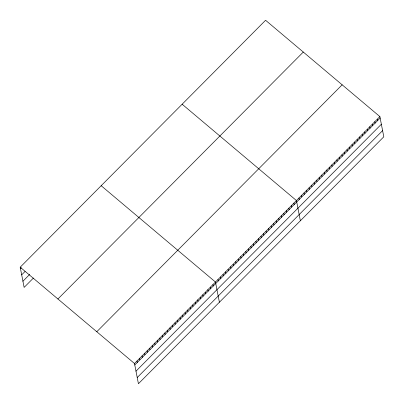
<?xml version="1.0" encoding="UTF-8"?>
<svg xmlns="http://www.w3.org/2000/svg" width="404" height="404" viewBox="0 0 404 404"><rect width="100%" height="100%" fill="white"/><g stroke="black" fill="none" stroke-linecap="round" stroke-linejoin="round"><path stroke-width="0.61" d="M20.2 267.201L265.574 20.271L379.871 116.594L383.8 136.799L138.426 383.729L134.497 363.519L20.2 267.201L24.129 287.406L33.406 278.068M20.483 268.66L21.326 267.812M21.685 274.846L25.058 271.453M22.927 281.219L29.674 274.427M57.918 298.985L303.293 52.06M96.778 331.734L342.153 84.81M134.497 363.519L379.871 116.594M134.779 364.984L380.154 118.054M135.981 371.165L381.361 124.24M137.224 377.543L382.598 130.613M182.148 104.227L296.445 200.551L300.374 220.756M101.172 185.714L215.468 282.032L219.397 302.243M377.346 119.14L377.629 120.599M374.816 121.68L375.099 123.144M372.286 124.225L372.574 125.689M369.761 126.77L370.044 128.23M367.231 129.315L367.514 130.775M364.706 131.861L364.989 133.32M362.176 134.401L362.459 135.865M359.646 136.946L359.934 138.405M357.121 139.491L357.404 140.951M354.591 142.036L354.874 143.496M352.061 144.576L352.349 146.041M349.536 147.122L349.819 148.586M347.006 149.667L347.288 151.126M344.481 152.212L344.764 153.672M341.951 154.757L342.233 156.217M339.421 157.297L339.708 158.762M336.896 159.843L337.178 161.302M334.366 162.388L334.648 163.847M331.841 164.933L332.123 166.392M329.31 167.473L329.593 168.938M326.78 170.018L327.068 171.483M324.255 172.564L324.538 174.023M321.725 175.109L322.008 176.568M319.195 177.654L319.483 179.113M316.67 180.194L316.953 181.659M314.14 182.739L314.423 184.199M311.615 185.284L311.898 186.744M309.085 187.83L309.368 189.289M306.555 190.37L306.843 191.834M304.03 192.915L304.313 194.38M301.5 195.46L301.783 196.92M298.975 198.005L299.258 199.465M293.915 203.096L294.198 204.555M291.385 205.641L291.668 207.101M288.855 208.186L289.138 209.651M286.325 210.737L286.608 212.196M283.795 213.282L284.078 214.741M281.26 215.827L281.548 217.286M278.73 218.372L279.018 219.837M276.2 220.922L276.488 222.382M273.67 223.468L273.952 224.927M271.14 226.013L271.422 227.472M268.609 228.558L268.892 230.022M266.079 231.108L266.362 232.568M263.549 233.653L263.832 235.113M261.019 236.199L261.302 237.658M258.489 238.744L258.772 240.208M255.959 241.294L256.242 242.754M253.429 243.839L253.712 245.299M250.899 246.384L251.182 247.844M248.364 248.93L248.652 250.394M245.834 251.475L246.122 252.939M243.304 254.025L243.592 255.485M240.774 256.57L241.057 258.03M238.244 259.115L238.527 260.58M235.714 261.661L235.997 263.125M233.184 264.211L233.467 265.67M230.654 266.756L230.936 268.216M228.124 269.301L228.406 270.766M225.594 271.847L225.876 273.311M223.064 274.397L223.346 275.856M220.534 276.942L220.816 278.401M218.003 279.487L218.286 280.947M212.938 284.583L213.226 286.042M210.408 287.128L210.696 288.587M207.878 289.673L208.161 291.132M205.348 292.218L205.631 293.683M202.818 294.769L203.101 296.228M200.288 297.314L200.571 298.773M197.758 299.859L198.041 301.318M195.228 302.404L195.511 303.869M192.698 304.954L192.981 306.414M190.168 307.5L190.451 308.959M187.638 310.045L187.921 311.504M185.108 312.59L185.391 314.054M182.578 315.14L182.861 316.6M180.043 317.685L180.33 319.145M177.513 320.231L177.8 321.69M174.982 322.776L175.27 324.24M172.452 325.326L172.735 326.786M169.922 327.871L170.205 329.331M167.392 330.416L167.675 331.876M164.862 332.962L165.145 334.426M162.332 335.512L162.615 336.971M159.802 338.057L160.085 339.517M157.272 340.602L157.555 342.062M154.742 343.147L155.025 344.612M152.212 345.693L152.495 347.157M149.682 348.243L149.965 349.702M147.147 350.788L147.435 352.248M144.617 353.333L144.905 354.798M142.087 355.879L142.375 357.343M139.557 358.429L139.84 359.888M137.027 360.974L137.309 362.433"/></g></svg>
